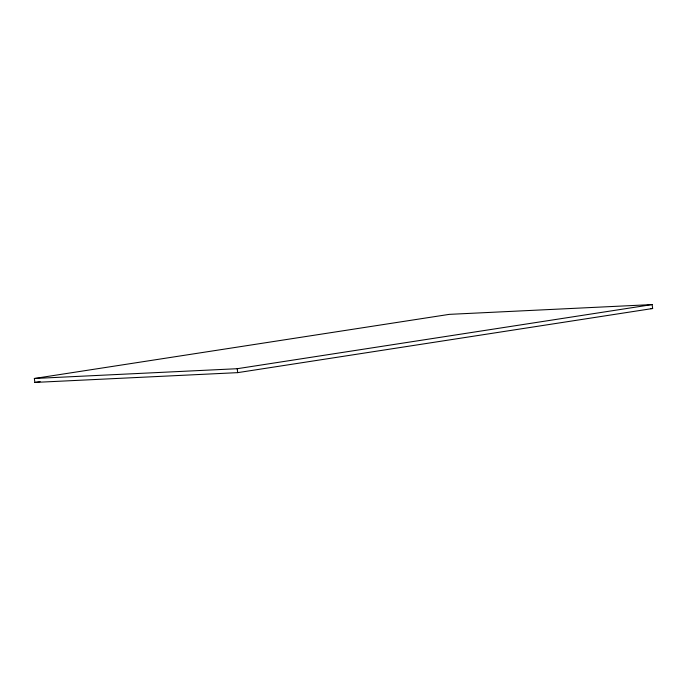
<?xml version="1.0" encoding="UTF-8"?>
<svg xmlns="http://www.w3.org/2000/svg" width="687" height="687" viewBox="0 0 687 687"><rect width="100%" height="100%" fill="white"/><g stroke="black" fill="none" stroke-linecap="round" stroke-linejoin="round"><path stroke-width="1.03" d="M34.35 378.485L449.289 314.363L652.126 304.581L652.65 308.515L237.711 372.637L34.874 382.419L34.35 378.485L237.187 368.713L652.126 304.581M34.874 382.419L40.164 381.603M650.512 308.618L652.65 308.515M237.187 368.713L237.711 372.637"/></g></svg>
